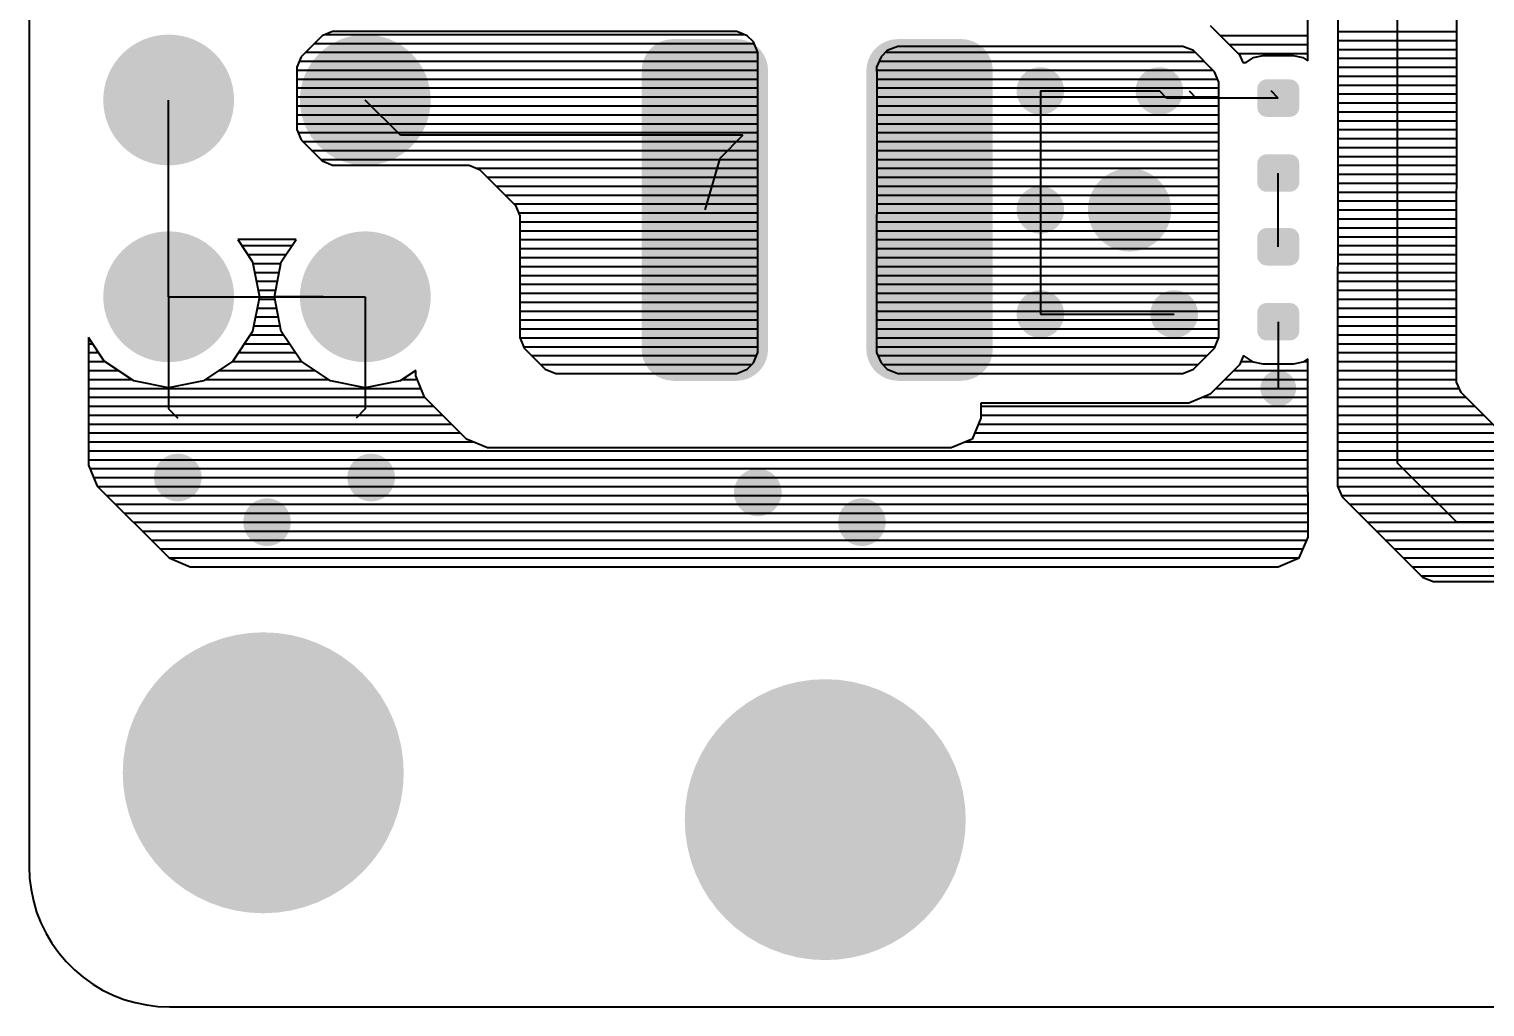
# Model space of a CAD drawing. Extents: x 295 to 953, y 10 to 290.
# Drawn here: x 522.5 to 590.9, y 69 to 114.9 of the extents above; entities that cross this region are included whole.
import ezdxf

# ---------------------------------------------------------------- set-up
doc = ezdxf.new("R2010")
doc.units = 0
doc.header["$LTSCALE"] = 5
doc.header["$MEASUREMENT"] = 0
doc.layers.get('0').update_dxf_attribs({"linetype": 'CONTINUOUS', "lineweight": 25})
doc.layers.add('6', color=6, linetype='CONTINUOUS', lineweight=13)
doc.styles.add('굴림체', font='')
doc.styles.get('굴림체').set_extended_font_data('GulimChe')

msp = doc.modelspace()

# ---------------------------------------------------------------- linework, layer by layer
for p, q in [((522.478, 271.397), (522.478, 75.599)), ((589.528, 98.348), (589.534, 135.777)), ((583.946, 134.095), (583.946, 114.123)), ((582.543, 113.441), (582.549, 133.804)), ((586.74, 123.595), (586.74, 94.565)), ((577.955, 115.107), (579.335, 113.726)), ((536.241, 114.62), (535.252, 113.631)), ((535.883, 114.263), (556.525, 114.263)), ((536.733, 114.822), (536.241, 114.62)), ((536.397, 114.682), (556.05, 114.682)), ((537.146, 114.822), (536.733, 114.822)), ((555.715, 114.822), (537.146, 114.822)), ((556.207, 114.62), (555.715, 114.822)), ((556.497, 114.33), (556.207, 114.62)), ((556.704, 113.838), (556.497, 114.33)), ((578.43, 114.626), (582.543, 114.626)), ((578.849, 114.207), (582.543, 114.207)), ((583.946, 114.822), (589.528, 114.822)), ((583.946, 114.403), (589.528, 114.403)), ((535.252, 113.631), (535.045, 113.14)), ((535.464, 113.844), (556.698, 113.844)), ((556.704, 99.745), (556.704, 113.838)), ((562.493, 113.631), (562.286, 113.14)), ((562.784, 113.922), (562.493, 113.631)), ((562.706, 113.844), (577.24, 113.844)), ((563.276, 114.123), (562.784, 113.922)), ((576.67, 114.123), (563.276, 114.123)), ((577.162, 113.922), (576.67, 114.123)), ((578.151, 112.933), (577.162, 113.922)), ((579.268, 113.788), (582.543, 113.788)), ((579.335, 113.726), (579.481, 113.369)), ((579.643, 113.369), (579.989, 113.603)), ((579.989, 113.603), (580.447, 113.693)), ((580.447, 113.693), (581.85, 113.693)), ((581.85, 113.693), (582.308, 113.603)), ((582.308, 113.603), (582.543, 113.441)), ((583.946, 114.123), (583.94, 93.459)), ((583.94, 113.983), (589.528, 113.983)), ((583.94, 113.564), (589.528, 113.564)), ((535.045, 113.14), (535.045, 110.223)), ((535.045, 113.006), (556.704, 113.006)), ((535.168, 113.425), (556.704, 113.425)), ((562.286, 113.14), (562.292, 112.726)), ((562.286, 113.006), (578.078, 113.006)), ((562.409, 113.425), (577.659, 113.425)), ((578.358, 112.441), (578.151, 112.933)), ((579.481, 113.369), (579.643, 113.369)), ((579.481, 113.369), (579.643, 113.369)), ((583.94, 113.145), (589.528, 113.145)), ((535.045, 112.586), (556.704, 112.586)), ((535.045, 112.167), (556.704, 112.167)), ((562.292, 112.726), (562.286, 99.745)), ((562.286, 112.586), (578.29, 112.586)), ((562.286, 112.167), (578.358, 112.167)), ((578.358, 100.444), (578.358, 112.441)), ((583.94, 112.726), (589.528, 112.726)), ((583.94, 112.307), (589.528, 112.307)), ((529.032, 102.36), (529.032, 111.603)), ((535.045, 111.748), (556.704, 111.748)), ((539.923, 109.949), (538.269, 111.603)), ((562.286, 111.748), (578.358, 111.748)), ((569.976, 112.028), (569.976, 106.44)), ((569.976, 112.028), (575.564, 112.028)), ((575.899, 111.692), (575.564, 112.028)), ((577.296, 111.692), (575.899, 111.692)), ((576.961, 112.028), (577.296, 111.692)), ((581.152, 111.692), (577.296, 111.692)), ((581.152, 111.692), (580.811, 112.028)), ((583.94, 111.888), (589.528, 111.888)), ((583.94, 111.469), (589.528, 111.469)), ((535.045, 111.329), (556.704, 111.329)), ((535.045, 110.91), (556.704, 110.91)), ((562.286, 111.329), (578.358, 111.329)), ((562.286, 110.91), (578.358, 110.91)), ((583.94, 111.05), (589.528, 111.05)), ((535.045, 110.491), (556.704, 110.491)), ((535.045, 110.223), (535.252, 109.731)), ((562.286, 110.491), (578.358, 110.491)), ((583.94, 110.631), (589.528, 110.631)), ((583.94, 110.212), (589.528, 110.212)), ((535.112, 110.072), (556.704, 110.072)), ((535.252, 109.731), (536.241, 108.742)), ((535.324, 109.653), (556.704, 109.653)), ((556.006, 109.949), (539.923, 109.949)), ((556.006, 109.949), (554.916, 108.859)), ((562.286, 110.072), (578.358, 110.072)), ((562.286, 109.653), (578.358, 109.653)), ((583.94, 109.792), (589.528, 109.792)), ((535.743, 109.234), (556.704, 109.234)), ((536.163, 108.815), (556.704, 108.815)), ((536.241, 108.742), (536.733, 108.535)), ((554.916, 108.859), (554.217, 106.44)), ((562.286, 109.234), (578.358, 109.234)), ((562.286, 108.815), (578.358, 108.815)), ((583.94, 109.373), (589.528, 109.373)), ((583.94, 108.954), (589.528, 108.954)), ((536.733, 108.535), (543.142, 108.535)), ((543.142, 108.535), (543.634, 108.334)), ((543.477, 108.395), (556.704, 108.395)), ((543.634, 108.334), (545.321, 106.646)), ((562.286, 108.395), (578.358, 108.395)), ((581.152, 104.707), (581.152, 108.172)), ((583.94, 108.535), (589.528, 108.535)), ((583.94, 108.116), (589.528, 108.116)), ((543.991, 107.976), (556.704, 107.976)), ((544.41, 107.557), (556.704, 107.557)), ((562.286, 107.976), (578.358, 107.976)), ((562.286, 107.557), (578.358, 107.557)), ((583.94, 107.697), (589.528, 107.697)), ((544.83, 107.138), (556.704, 107.138)), ((545.249, 106.719), (556.704, 106.719)), ((562.286, 107.138), (578.358, 107.138)), ((562.286, 106.719), (578.358, 106.719)), ((583.94, 107.278), (589.528, 107.278)), ((583.94, 106.859), (589.528, 106.859)), ((545.321, 106.646), (545.528, 106.155)), ((545.461, 106.3), (556.704, 106.3)), ((545.528, 106.155), (545.522, 100.444)), ((562.286, 106.3), (578.358, 106.3)), ((569.976, 106.44), (569.976, 101.55)), ((583.94, 106.44), (589.528, 106.44)), ((583.94, 106.021), (589.528, 106.021)), ((545.522, 105.881), (556.704, 105.881)), ((545.522, 105.462), (556.704, 105.462)), ((562.286, 105.881), (578.358, 105.881)), ((562.286, 105.462), (578.358, 105.462)), ((583.94, 105.601), (589.528, 105.601)), ((535.023, 105.043), (532.279, 105.043)), ((532.279, 105.043), (532.977, 103.998)), ((532.463, 104.763), (534.838, 104.763)), ((534.324, 103.998), (535.023, 105.043)), ((545.522, 105.043), (556.704, 105.043)), ((545.522, 104.624), (556.704, 104.624)), ((562.286, 105.043), (578.358, 105.043)), ((562.286, 104.624), (578.358, 104.624)), ((583.94, 105.182), (589.528, 105.182)), ((583.94, 104.763), (589.528, 104.763)), ((532.743, 104.344), (534.559, 104.344)), ((532.977, 103.998), (533.302, 102.36)), ((534, 102.36), (534.324, 103.998)), ((545.522, 104.204), (556.704, 104.204)), ((562.286, 104.204), (578.358, 104.204)), ((583.94, 104.344), (589.528, 104.344)), ((532.994, 103.925), (534.307, 103.925)), ((533.078, 103.506), (534.224, 103.506)), ((545.522, 103.785), (556.704, 103.785)), ((545.522, 103.366), (556.704, 103.366)), ((562.286, 103.785), (578.358, 103.785)), ((562.286, 103.366), (578.358, 103.366)), ((583.94, 103.925), (589.528, 103.925)), ((583.94, 103.506), (589.528, 103.506)), ((533.156, 103.087), (534.145, 103.087)), ((533.24, 102.668), (534.061, 102.668)), ((545.522, 102.947), (556.704, 102.947)), ((562.286, 102.947), (578.358, 102.947)), ((583.94, 103.087), (589.528, 103.087)), ((583.94, 102.668), (589.528, 102.668)), ((529.032, 102.36), (529.032, 97.091)), ((529.032, 102.36), (538.269, 102.36)), ((531.01, 102.36), (533.302, 102.36)), ((533.302, 102.36), (532.977, 100.723)), ((533.285, 102.249), (534.017, 102.249)), ((536.291, 102.36), (534, 102.36)), ((534.324, 100.723), (534, 102.36)), ((538.269, 102.36), (538.269, 97.091)), ((545.522, 102.528), (556.704, 102.528)), ((545.522, 102.109), (556.704, 102.109)), ((562.286, 102.528), (578.358, 102.528)), ((562.286, 102.109), (578.358, 102.109)), ((583.94, 102.249), (589.528, 102.249)), ((533.117, 101.41), (534.184, 101.41)), ((533.201, 101.83), (534.101, 101.83)), ((545.522, 101.69), (556.704, 101.69)), ((545.522, 101.271), (556.704, 101.271)), ((562.286, 101.69), (578.358, 101.69)), ((562.286, 101.271), (578.358, 101.271)), ((569.976, 101.55), (576.262, 101.55)), ((583.94, 101.83), (589.528, 101.83)), ((583.94, 101.41), (589.528, 101.41)), ((532.977, 100.723), (532.05, 99.337)), ((532.877, 100.572), (534.425, 100.572)), ((533.033, 100.991), (534.268, 100.991)), ((535.252, 99.337), (534.324, 100.723)), ((545.522, 100.852), (556.704, 100.852)), ((562.286, 100.852), (578.358, 100.852)), ((581.152, 101.187), (581.152, 98.058)), ((581.152, 100.768), (581.152, 99.192)), ((583.94, 100.991), (589.528, 100.991)), ((583.94, 100.572), (589.528, 100.572)), ((526.009, 99.337), (525.272, 100.449)), ((525.272, 100.449), (525.272, 94.448)), ((525.272, 100.153), (525.462, 100.153)), ((529.032, 100.382), (529.032, 98.086)), ((532.597, 100.153), (534.704, 100.153)), ((538.269, 100.382), (538.269, 98.086)), ((545.522, 100.444), (545.729, 99.952)), ((545.528, 100.433), (556.704, 100.433)), ((545.701, 100.013), (556.704, 100.013)), ((545.729, 99.952), (546.718, 98.963)), ((562.286, 100.433), (578.352, 100.433)), ((562.286, 100.013), (578.179, 100.013)), ((577.162, 98.963), (578.151, 99.952)), ((578.151, 99.952), (578.358, 100.444)), ((583.94, 100.153), (589.528, 100.153)), ((525.272, 99.734), (525.747, 99.734)), ((525.272, 99.315), (526.043, 99.315)), ((527.395, 98.41), (526.009, 99.337)), ((532.05, 99.337), (530.664, 98.41)), ((532.022, 99.315), (535.28, 99.315)), ((532.318, 99.734), (534.983, 99.734)), ((536.638, 98.41), (535.252, 99.337)), ((546.081, 99.594), (556.637, 99.594)), ((546.5, 99.175), (556.425, 99.175)), ((556.207, 98.963), (556.497, 99.253)), ((556.497, 99.253), (556.704, 99.745)), ((562.286, 99.745), (562.493, 99.253)), ((562.354, 99.594), (577.799, 99.594)), ((562.493, 99.253), (562.784, 98.963)), ((562.566, 99.175), (577.38, 99.175)), ((579.335, 99.158), (577.955, 97.778)), ((579.514, 99.6), (579.335, 99.158)), ((579.403, 99.315), (579.939, 99.315)), ((579.989, 99.281), (579.514, 99.6)), ((580.447, 99.192), (579.989, 99.281)), ((581.85, 99.192), (580.447, 99.192)), ((582.308, 99.281), (581.85, 99.192)), ((582.543, 99.443), (582.308, 99.281)), ((582.359, 99.315), (582.543, 99.315)), ((582.543, 93.179), (582.543, 99.443)), ((583.94, 99.734), (589.528, 99.734)), ((583.94, 99.315), (589.528, 99.315)), ((525.272, 98.896), (526.669, 98.896)), ((525.272, 98.477), (527.294, 98.477)), ((530.765, 98.477), (536.537, 98.477)), ((531.39, 98.896), (535.911, 98.896)), ((540.639, 98.901), (539.907, 98.41)), ((540.007, 98.477), (540.7, 98.477)), ((540.633, 98.896), (540.639, 98.896)), ((540.639, 98.639), (540.639, 98.901)), ((541.046, 97.65), (540.639, 98.639)), ((546.718, 98.963), (547.21, 98.756)), ((547.21, 98.756), (549.021, 98.756)), ((549.021, 98.756), (555.715, 98.756)), ((555.715, 98.756), (556.207, 98.963)), ((562.784, 98.963), (563.276, 98.756)), ((563.276, 98.756), (576.67, 98.756)), ((576.67, 98.756), (577.162, 98.963)), ((578.654, 98.477), (582.543, 98.477)), ((579.073, 98.896), (582.543, 98.896)), ((583.94, 98.896), (589.528, 98.896)), ((583.94, 98.477), (589.528, 98.477)), ((525.272, 98.058), (540.873, 98.058)), ((529.032, 98.086), (527.395, 98.41)), ((530.664, 98.41), (529.032, 98.086)), ((538.269, 98.086), (536.638, 98.41)), ((539.907, 98.41), (538.269, 98.086)), ((578.235, 98.058), (582.543, 98.058)), ((583.94, 98.058), (589.651, 98.058)), ((589.735, 97.856), (589.528, 98.348)), ((592.819, 94.772), (589.735, 97.856)), ((525.272, 97.639), (541.058, 97.639)), ((525.272, 97.219), (541.477, 97.219)), ((543.019, 95.677), (541.046, 97.65)), ((576.944, 97.359), (567.182, 97.359)), ((567.182, 97.359), (567.182, 96.661)), ((567.182, 97.219), (582.543, 97.219)), ((577.955, 97.778), (576.944, 97.359)), ((577.62, 97.639), (582.543, 97.639)), ((583.94, 97.639), (589.947, 97.639)), ((583.94, 97.219), (590.366, 97.219)), ((525.272, 96.8), (541.896, 96.8)), ((529.032, 97.091), (529.463, 96.661)), ((538.269, 97.091), (537.845, 96.661)), ((567.182, 96.661), (566.768, 95.677)), ((567.182, 96.8), (582.543, 96.8)), ((583.94, 96.8), (590.785, 96.8)), ((525.272, 96.381), (542.315, 96.381)), ((525.272, 95.962), (542.734, 95.962)), ((566.891, 95.962), (582.543, 95.962)), ((567.064, 96.381), (582.543, 96.381)), ((583.94, 96.381), (591.204, 96.381)), ((583.94, 95.962), (591.623, 95.962)), ((525.272, 95.543), (543.332, 95.543)), ((525.272, 95.124), (582.543, 95.124)), ((544.008, 95.264), (543.019, 95.677)), ((565.785, 95.264), (544.008, 95.264)), ((566.768, 95.677), (565.785, 95.264)), ((566.455, 95.543), (582.543, 95.543)), ((583.94, 95.543), (592.043, 95.543)), ((583.94, 95.124), (592.462, 95.124)), ((525.272, 94.705), (582.543, 94.705)), ((525.272, 94.448), (525.679, 93.459)), ((583.94, 94.705), (592.976, 94.705)), ((589.534, 91.771), (586.74, 94.565)), ((525.333, 94.286), (582.543, 94.286)), ((525.506, 93.867), (582.543, 93.867)), ((583.94, 94.286), (703.668, 94.286)), ((583.94, 93.867), (704.088, 93.867)), ((525.679, 93.459), (529.049, 90.089)), ((525.691, 93.448), (582.543, 93.448)), ((526.11, 93.028), (582.549, 93.028)), ((582.549, 93.179), (582.543, 93.179)), ((582.549, 91.073), (582.549, 93.179)), ((583.94, 93.459), (584.147, 92.967)), ((583.946, 93.448), (704.507, 93.448)), ((584.119, 93.028), (704.926, 93.028)), ((526.529, 92.609), (582.549, 92.609)), ((584.147, 92.967), (587.93, 89.184)), ((584.499, 92.609), (705.345, 92.609)), ((526.948, 92.19), (582.549, 92.19)), ((527.367, 91.771), (582.549, 91.771)), ((584.918, 92.19), (705.764, 92.19)), ((585.337, 91.771), (706.183, 91.771)), ((701.992, 91.771), (589.534, 91.771)), ((527.786, 91.352), (582.549, 91.352)), ((582.135, 90.089), (582.549, 91.073)), ((585.756, 91.352), (706.602, 91.352)), ((528.205, 90.933), (582.487, 90.933)), ((528.624, 90.514), (582.314, 90.514)), ((586.175, 90.933), (706.814, 90.933)), ((586.594, 90.514), (706.882, 90.514)), ((529.043, 90.095), (582.141, 90.095)), ((529.049, 90.089), (530.038, 89.676)), ((530.038, 89.676), (581.152, 89.676)), ((530.038, 89.676), (581.152, 89.676)), ((581.152, 89.676), (582.135, 90.089)), ((587.013, 90.095), (706.882, 90.095)), ((587.432, 89.676), (706.882, 89.676)), ((587.852, 89.257), (706.882, 89.257)), ((587.93, 89.184), (588.422, 88.977)), ((588.422, 88.977), (630.047, 88.977)), ((522.478, 75.599), (522.5, 75.052)), ((522.5, 75.052), (522.567, 74.51)), ((522.567, 74.51), (522.679, 73.979)), ((522.679, 73.979), (522.83, 73.454)), ((522.83, 73.454), (523.031, 72.945)), ((523.031, 72.945), (523.271, 72.453)), ((523.271, 72.453), (523.55, 71.99)), ((523.55, 71.99), (523.869, 71.543)), ((523.869, 71.543), (524.221, 71.129)), ((524.221, 71.129), (524.607, 70.743)), ((524.607, 70.743), (525.02, 70.391)), ((525.02, 70.391), (525.467, 70.073)), ((525.467, 70.073), (525.931, 69.793)), ((525.931, 69.793), (526.423, 69.553)), ((526.423, 69.553), (526.931, 69.352)), ((526.931, 69.352), (527.456, 69.201)), ((527.456, 69.201), (527.987, 69.089)), ((527.987, 69.089), (528.529, 69.022)), ((528.529, 69.022), (529.077, 69)), ((529.077, 69), (845.877, 69))]:
    msp.add_line(p, q)
for points, const_width in [([(527.496, 111.603, 1), (530.569, 111.603, 1)], 3.073), ([(536.733, 111.603, 1), (539.806, 111.603, 1)], 3.073), ([(569.417, 112.028, 1), (570.534, 112.028, 1)], 1.118), ([(575.005, 112.028, 1), (576.122, 112.028, 1)], 1.118), ([(528.613, 111.603, 1), (529.451, 111.603, 1)], 0.838), ([(573.189, 106.44, 1), (575.144, 106.44, 1)], 1.956), ([(569.417, 106.44, 1), (570.534, 106.44, 1)], 1.118), ([(527.496, 102.36, 1), (530.569, 102.36, 1)], 3.073), ([(536.733, 102.36, 1), (539.806, 102.36, 1)], 3.073), ([(569.417, 101.55, 1), (570.534, 101.55, 1)], 1.118), ([(575.703, 101.55, 1), (576.821, 101.55, 1)], 1.118), ([(580.732, 98.058, 1), (581.571, 98.058, 1)], 0.838), ([(528.904, 93.867, 1), (530.021, 93.867, 1)], 1.118), ([(537.984, 93.867, 1), (539.102, 93.867, 1)], 1.118), ([(556.145, 93.168, 1), (557.263, 93.168, 1)], 1.118), ([(533.095, 91.771, 1), (534.212, 91.771, 1)], 1.118), ([(561.035, 91.771, 1), (562.152, 91.771, 1)], 1.118), ([(530.175, 79.997, 1), (536.774, 79.997, 1)], 6.599), ([(556.573, 77.796, 1), (563.172, 77.796, 1)], 6.599)]:
    msp.add_lwpolyline(points, format="xyb", close=True, dxfattribs=dict(const_width=const_width))
for points in [[(551.781, 114.121), (551.987, 114.265), (556.652, 114.121), (556.449, 114.265)], [(551.987, 114.265), (551.993, 114.268), (556.449, 114.265), (556.441, 114.268)], [(551.993, 114.268), (552.221, 114.374), (556.441, 114.268), (556.216, 114.374)], [(552.221, 114.374), (552.226, 114.377), (556.216, 114.374), (556.206, 114.377)], [(552.226, 114.377), (552.47, 114.442), (556.206, 114.377), (555.968, 114.442)], [(552.47, 114.442), (552.475, 114.443), (555.968, 114.442), (555.953, 114.443)], [(552.475, 114.443), (552.731, 114.465), (555.953, 114.443), (555.704, 114.465)], [(552.731, 114.465), (552.731, 114.47), (555.704, 114.465), (555.704, 114.47)], [(562.337, 114.121), (562.543, 114.265), (567.208, 114.121), (567.004, 114.265)], [(562.543, 114.265), (562.548, 114.268), (567.004, 114.265), (566.996, 114.268)], [(562.548, 114.268), (562.776, 114.374), (566.996, 114.268), (566.772, 114.374)], [(562.776, 114.374), (562.782, 114.377), (566.772, 114.374), (566.762, 114.377)], [(562.782, 114.377), (563.025, 114.442), (566.762, 114.377), (566.523, 114.442)], [(563.025, 114.442), (563.03, 114.443), (566.523, 114.442), (566.509, 114.443)], [(563.03, 114.443), (563.287, 114.465), (566.509, 114.443), (566.26, 114.465)], [(563.287, 114.465), (563.287, 114.47), (566.26, 114.465), (566.26, 114.47)], [(551.34, 113.498), (551.447, 113.724), (557.094, 113.498), (556.988, 113.724)], [(551.447, 113.724), (551.45, 113.73), (556.988, 113.724), (556.984, 113.73)], [(551.45, 113.73), (551.595, 113.934), (556.984, 113.73), (556.841, 113.934)], [(551.595, 113.934), (551.599, 113.94), (556.841, 113.934), (556.835, 113.94)], [(551.599, 113.94), (551.777, 114.117), (556.835, 113.94), (556.659, 114.117)], [(551.777, 114.117), (551.781, 114.121), (556.659, 114.117), (556.652, 114.121)], [(561.896, 113.498), (562.003, 113.724), (567.65, 113.498), (567.544, 113.724)], [(562.003, 113.724), (562.006, 113.73), (567.544, 113.724), (567.54, 113.73)], [(562.006, 113.73), (562.15, 113.934), (567.54, 113.73), (567.397, 113.934)], [(562.15, 113.934), (562.154, 113.94), (567.397, 113.934), (567.391, 113.94)], [(562.154, 113.94), (562.332, 114.117), (567.391, 113.94), (567.215, 114.117)], [(562.332, 114.117), (562.337, 114.121), (567.215, 114.117), (567.208, 114.121)], [(551.247, 112.986), (551.271, 113.242), (557.187, 112.986), (557.164, 113.242)], [(551.247, 112.983), (551.247, 112.986), (557.187, 112.983), (557.187, 112.986)], [(551.247, 99.896), (551.247, 112.983), (557.187, 99.896), (557.187, 112.983)], [(551.271, 113.242), (551.272, 113.25), (557.164, 113.242), (557.162, 113.25)], [(551.272, 113.25), (551.338, 113.491), (557.162, 113.25), (557.097, 113.491)], [(551.338, 113.491), (551.34, 113.498), (557.097, 113.491), (557.094, 113.498)], [(561.803, 112.986), (561.827, 113.242), (567.743, 112.986), (567.72, 113.242)], [(561.803, 112.983), (561.803, 112.986), (567.743, 112.983), (567.743, 112.986)], [(561.803, 99.896), (561.803, 112.983), (567.743, 99.896), (567.743, 112.983)], [(561.827, 113.242), (561.828, 113.25), (567.72, 113.242), (567.718, 113.25)], [(561.828, 113.25), (561.894, 113.491), (567.718, 113.25), (567.653, 113.491)], [(561.894, 113.491), (561.896, 113.498), (567.653, 113.491), (567.65, 113.498)], [(580.165, 112.134), (580.183, 112.258), (582.138, 112.134), (582.118, 112.258)], [(580.183, 112.258), (580.19, 112.272), (582.118, 112.258), (582.116, 112.272)], [(580.19, 112.272), (580.243, 112.384), (582.116, 112.272), (582.057, 112.384)], [(580.243, 112.384), (580.255, 112.395), (582.057, 112.384), (582.051, 112.395)], [(580.255, 112.395), (580.34, 112.484), (582.051, 112.395), (581.96, 112.484)], [(580.34, 112.484), (580.356, 112.493), (581.96, 112.484), (581.951, 112.493)], [(580.356, 112.493), (580.463, 112.549), (581.951, 112.493), (581.835, 112.549)], [(580.463, 112.549), (580.49, 112.554), (581.835, 112.549), (581.826, 112.554)], [(580.49, 112.554), (580.601, 112.572), (581.826, 112.554), (581.702, 112.572)], [(580.162, 111.251), (580.162, 112.134), (582.141, 111.251), (582.141, 112.134)], [(580.185, 111.127), (580.165, 111.251), (582.12, 111.127), (582.138, 111.251)], [(580.187, 111.113), (580.185, 111.127), (582.113, 111.113), (582.12, 111.127)], [(580.246, 111.001), (580.187, 111.113), (582.06, 111.001), (582.113, 111.113)], [(580.252, 110.989), (580.246, 111.001), (582.048, 110.989), (582.06, 111.001)], [(580.343, 110.9), (580.252, 110.989), (581.963, 110.9), (582.048, 110.989)], [(580.352, 110.892), (580.343, 110.9), (581.947, 110.892), (581.963, 110.9)], [(580.468, 110.835), (580.352, 110.892), (581.84, 110.835), (581.947, 110.892)], [(580.477, 110.831), (580.468, 110.835), (581.813, 110.831), (581.84, 110.835)], [(580.601, 110.812), (580.477, 110.831), (581.702, 110.812), (581.813, 110.831)], [(580.165, 108.613), (580.183, 108.737), (582.138, 108.613), (582.118, 108.737)], [(580.183, 108.737), (580.19, 108.751), (582.118, 108.737), (582.116, 108.751)], [(580.19, 108.751), (580.243, 108.863), (582.116, 108.751), (582.057, 108.863)], [(580.243, 108.863), (580.255, 108.875), (582.057, 108.863), (582.051, 108.875)], [(580.255, 108.875), (580.34, 108.964), (582.051, 108.875), (581.96, 108.964)], [(580.34, 108.964), (580.356, 108.972), (581.96, 108.964), (581.951, 108.972)], [(580.356, 108.972), (580.463, 109.029), (581.951, 108.972), (581.835, 109.029)], [(580.463, 109.029), (580.49, 109.033), (581.835, 109.029), (581.826, 109.033)], [(580.49, 109.033), (580.601, 109.052), (581.826, 109.033), (581.702, 109.052)], [(580.162, 107.73), (580.162, 108.613), (582.141, 107.73), (582.141, 108.613)], [(580.185, 107.607), (580.165, 107.73), (582.12, 107.607), (582.138, 107.73)], [(580.187, 107.593), (580.185, 107.607), (582.113, 107.593), (582.12, 107.607)], [(580.246, 107.481), (580.187, 107.593), (582.06, 107.481), (582.113, 107.593)], [(580.252, 107.469), (580.246, 107.481), (582.048, 107.469), (582.06, 107.481)], [(580.343, 107.38), (580.252, 107.469), (581.963, 107.38), (582.048, 107.469)], [(580.352, 107.371), (580.343, 107.38), (581.947, 107.371), (581.963, 107.38)], [(580.468, 107.315), (580.352, 107.371), (581.84, 107.315), (581.947, 107.371)], [(580.477, 107.31), (580.468, 107.315), (581.813, 107.31), (581.84, 107.315)], [(580.601, 107.292), (580.477, 107.31), (581.702, 107.292), (581.813, 107.31)], [(580.19, 105.287), (580.243, 105.399), (582.116, 105.287), (582.057, 105.399)], [(580.243, 105.399), (580.255, 105.41), (582.057, 105.399), (582.051, 105.41)], [(580.255, 105.41), (580.34, 105.499), (582.051, 105.41), (581.96, 105.499)], [(580.34, 105.499), (580.356, 105.508), (581.96, 105.499), (581.951, 105.508)], [(580.356, 105.508), (580.463, 105.564), (581.951, 105.508), (581.835, 105.564)], [(580.463, 105.564), (580.49, 105.569), (581.835, 105.564), (581.826, 105.569)], [(580.49, 105.569), (580.601, 105.587), (581.826, 105.569), (581.702, 105.587)], [(580.162, 104.266), (580.162, 105.149), (582.141, 104.266), (582.141, 105.149)], [(580.165, 105.149), (580.183, 105.273), (582.138, 105.149), (582.118, 105.273)], [(580.183, 105.273), (580.19, 105.287), (582.118, 105.273), (582.116, 105.287)], [(580.185, 104.142), (580.165, 104.266), (582.12, 104.142), (582.138, 104.266)], [(580.187, 104.128), (580.185, 104.142), (582.113, 104.128), (582.12, 104.142)], [(580.246, 104.016), (580.187, 104.128), (582.06, 104.016), (582.113, 104.128)], [(580.252, 104.004), (580.246, 104.016), (582.048, 104.004), (582.06, 104.016)], [(580.343, 103.915), (580.252, 104.004), (581.963, 103.915), (582.048, 104.004)], [(580.352, 103.907), (580.343, 103.915), (581.947, 103.907), (581.963, 103.915)], [(580.468, 103.85), (580.352, 103.907), (581.84, 103.85), (581.947, 103.907)], [(580.477, 103.846), (580.468, 103.85), (581.813, 103.846), (581.84, 103.85)], [(580.601, 103.827), (580.477, 103.846), (581.702, 103.827), (581.813, 103.846)], [(580.243, 101.878), (580.255, 101.89), (582.057, 101.878), (582.051, 101.89)], [(580.255, 101.89), (580.34, 101.979), (582.051, 101.89), (581.96, 101.979)], [(580.34, 101.979), (580.356, 101.987), (581.96, 101.979), (581.951, 101.987)], [(580.356, 101.987), (580.463, 102.044), (581.951, 101.987), (581.835, 102.044)], [(580.463, 102.044), (580.49, 102.048), (581.835, 102.044), (581.826, 102.048)], [(580.49, 102.048), (580.601, 102.067), (581.826, 102.048), (581.702, 102.067)], [(580.162, 100.745), (580.162, 101.628), (582.141, 100.745), (582.141, 101.628)], [(580.165, 101.628), (580.183, 101.752), (582.138, 101.628), (582.118, 101.752)], [(580.183, 101.752), (580.19, 101.766), (582.118, 101.752), (582.116, 101.766)], [(580.19, 101.766), (580.243, 101.878), (582.116, 101.766), (582.057, 101.878)], [(580.185, 100.622), (580.165, 100.745), (582.12, 100.622), (582.138, 100.745)], [(580.187, 100.608), (580.185, 100.622), (582.113, 100.608), (582.12, 100.622)], [(580.246, 100.496), (580.187, 100.608), (582.06, 100.496), (582.113, 100.608)], [(551.247, 99.893), (551.247, 99.896), (557.187, 99.893), (557.187, 99.896)], [(551.27, 99.637), (551.247, 99.893), (557.164, 99.637), (557.187, 99.893)], [(561.803, 99.893), (561.803, 99.896), (567.743, 99.893), (567.743, 99.896)], [(561.826, 99.637), (561.803, 99.893), (567.719, 99.637), (567.743, 99.893)], [(580.252, 100.484), (580.246, 100.496), (582.048, 100.484), (582.06, 100.496)], [(580.343, 100.395), (580.252, 100.484), (581.963, 100.395), (582.048, 100.484)], [(580.352, 100.386), (580.343, 100.395), (581.947, 100.386), (581.963, 100.395)], [(580.468, 100.33), (580.352, 100.386), (581.84, 100.33), (581.947, 100.386)], [(580.477, 100.325), (580.468, 100.33), (581.813, 100.325), (581.84, 100.33)], [(580.601, 100.307), (580.477, 100.325), (581.702, 100.307), (581.813, 100.325)], [(551.272, 99.63), (551.27, 99.637), (557.163, 99.63), (557.164, 99.637)], [(551.337, 99.389), (551.272, 99.63), (557.097, 99.389), (557.163, 99.63)], [(551.341, 99.382), (551.337, 99.389), (557.095, 99.382), (557.097, 99.389)], [(551.446, 99.155), (551.341, 99.382), (556.988, 99.155), (557.095, 99.382)], [(551.451, 99.149), (551.446, 99.155), (556.985, 99.149), (556.988, 99.155)], [(551.594, 98.945), (551.451, 99.149), (556.84, 98.945), (556.985, 99.149)], [(561.828, 99.63), (561.826, 99.637), (567.719, 99.63), (567.719, 99.637)], [(561.893, 99.389), (561.828, 99.63), (567.652, 99.389), (567.719, 99.63)], [(561.896, 99.382), (561.893, 99.389), (567.65, 99.382), (567.652, 99.389)], [(562.002, 99.155), (561.896, 99.382), (567.543, 99.155), (567.65, 99.382)], [(562.007, 99.149), (562.002, 99.155), (567.54, 99.149), (567.543, 99.155)], [(562.15, 98.945), (562.007, 99.149), (567.396, 98.945), (567.54, 99.149)], [(551.6, 98.939), (551.594, 98.945), (556.836, 98.939), (556.84, 98.945)], [(551.776, 98.763), (551.6, 98.939), (556.658, 98.763), (556.836, 98.939)], [(551.783, 98.758), (551.776, 98.763), (556.653, 98.758), (556.658, 98.763)], [(551.986, 98.615), (551.783, 98.758), (556.448, 98.615), (556.653, 98.758)], [(551.994, 98.611), (551.986, 98.615), (556.442, 98.611), (556.448, 98.615)], [(552.219, 98.505), (551.994, 98.611), (556.214, 98.505), (556.442, 98.611)], [(552.228, 98.503), (552.219, 98.505), (556.209, 98.503), (556.214, 98.505)], [(552.467, 98.438), (552.228, 98.503), (555.965, 98.438), (556.209, 98.503)], [(562.155, 98.939), (562.15, 98.945), (567.392, 98.939), (567.396, 98.945)], [(562.331, 98.763), (562.155, 98.939), (567.214, 98.763), (567.392, 98.939)], [(562.338, 98.758), (562.331, 98.763), (567.209, 98.758), (567.214, 98.763)], [(562.542, 98.615), (562.338, 98.758), (567.003, 98.615), (567.209, 98.758)], [(562.55, 98.611), (562.542, 98.615), (566.998, 98.611), (567.003, 98.615)], [(562.775, 98.505), (562.55, 98.611), (566.77, 98.505), (566.998, 98.611)], [(562.784, 98.503), (562.775, 98.505), (566.764, 98.503), (566.77, 98.505)], [(563.023, 98.438), (562.784, 98.503), (566.521, 98.438), (566.764, 98.503)], [(552.482, 98.436), (552.467, 98.438), (555.96, 98.436), (555.965, 98.438)], [(552.731, 98.414), (552.482, 98.436), (555.704, 98.414), (555.96, 98.436)], [(552.731, 98.41), (552.731, 98.414), (555.704, 98.41), (555.704, 98.414)], [(563.038, 98.436), (563.023, 98.438), (566.516, 98.436), (566.521, 98.438)], [(563.287, 98.414), (563.038, 98.436), (566.26, 98.414), (566.516, 98.436)], [(563.287, 98.41), (563.287, 98.414), (566.26, 98.41), (566.26, 98.414)]]:
    msp.add_solid(points)

# ---------------------------------------------------------------- texts
at = {"layer": '6', "color": 4, "insert": (573.671, 73.538), "char_height": 3, "width": 36.96202, "attachment_point": 4, "style": '굴림체'}
msp.add_mtext('{\\f굴림|b0|i0|c129;\\C7;', dxfattribs=at)

doc.saveas('drawing.dxf')
